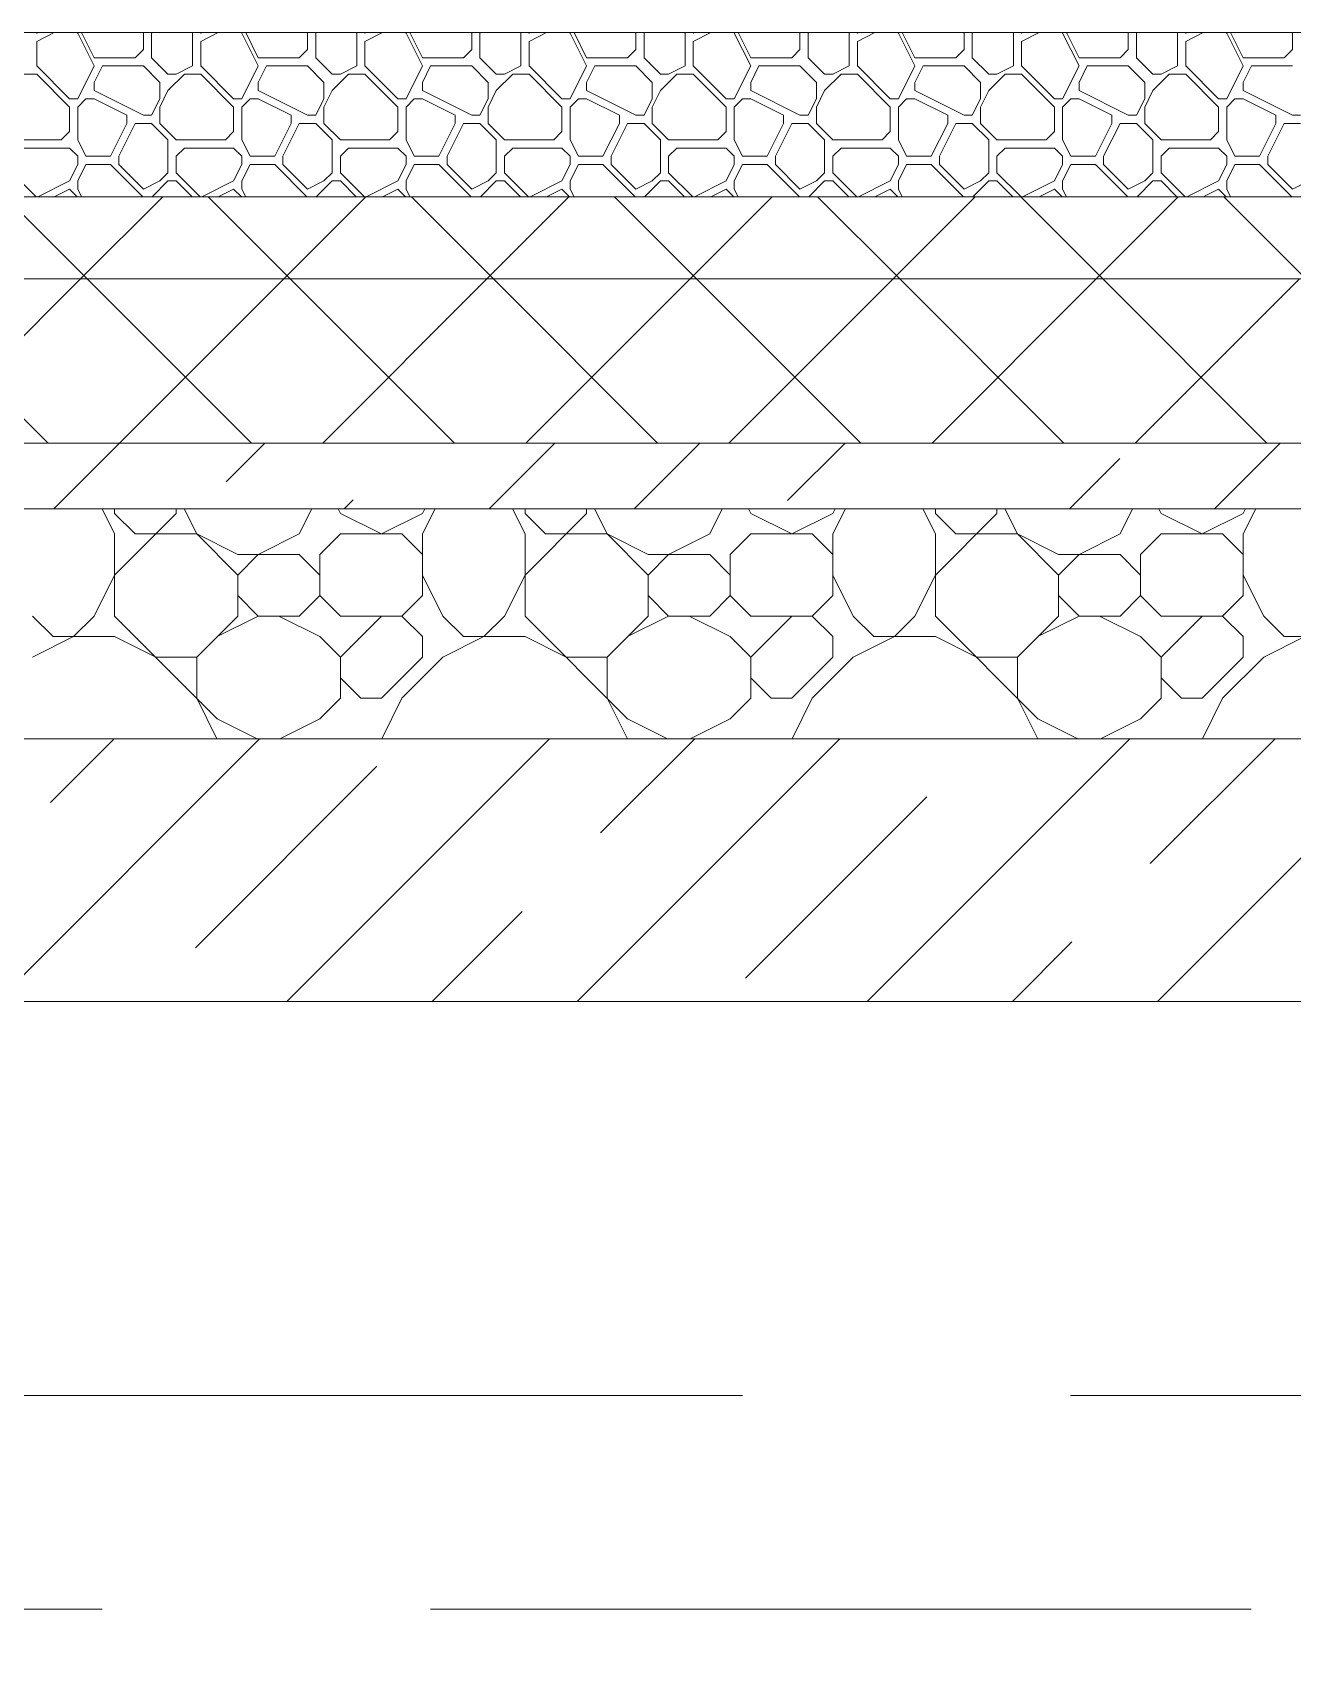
# Model space of a CAD drawing. Header units: millimetres. Extents: x 53645 to 137188, y 78097 to 135533.
# Drawn here: x 79144 to 79912, y 105797 to 106790 of the extents above; entities that cross this region are included whole.
import ezdxf

# ---------------------------------------------------------------- set-up
doc = ezdxf.new("R2010")
doc.units = ezdxf.units.MM
doc.linetypes.add('GOST2.303 4', pattern=[7, 5, -2, 0])
doc.layers.add('hatch', color=7, linetype='Continuous', lineweight=5)
doc.layers.add('Wall2', color=5, linetype='Continuous', lineweight=5)

msp = doc.modelspace()

# ---------------------------------------------------------------- linework, layer by layer
at = {"layer": 'hatch', "color": 251, "ltscale": 100}
for points in [[(79146.98, 106789.62), (79146.66, 106789.95)], [(79146.98, 106784.62), (79157.64, 106789.95)], [(79146.98, 106789.62), (79147.64, 106789.95)], [(79146.98, 106769.62), (79146.98, 106784.62)], [(79171.98, 106789.62), (79171.66, 106789.95)], [(79181.98, 106769.62), (79171.98, 106789.62)], [(79181.98, 106774.62), (79174.32, 106789.95)], [(79211.98, 106789.62), (79211.66, 106789.95)], [(79211.98, 106779.62), (79211.98, 106789.62)], [(79216.98, 106789.62), (79217.31, 106789.95)], [(79216.98, 106774.62), (79216.98, 106789.62)], [(79241.98, 106789.62), (79241.66, 106789.95)], [(79241.98, 106769.62), (79241.98, 106789.62)], [(79246.98, 106789.62), (79246.66, 106789.95)], [(79246.98, 106784.62), (79257.64, 106789.95)], [(79246.98, 106789.62), (79247.64, 106789.95)], [(79246.98, 106769.62), (79246.98, 106784.62)], [(79271.98, 106789.62), (79271.66, 106789.95)], [(79281.98, 106769.62), (79271.98, 106789.62)], [(79281.98, 106774.62), (79274.32, 106789.95)], [(79311.98, 106789.62), (79311.66, 106789.95)], [(79311.98, 106779.62), (79311.98, 106789.62)], [(79316.98, 106789.62), (79317.31, 106789.95)], [(79316.98, 106774.62), (79316.98, 106789.62)], [(79341.98, 106789.62), (79341.66, 106789.95)], [(79341.98, 106769.62), (79341.98, 106789.62)], [(79346.98, 106789.62), (79346.66, 106789.95)], [(79346.98, 106784.62), (79357.64, 106789.95)], [(79346.98, 106789.62), (79347.64, 106789.95)], [(79346.98, 106769.62), (79346.98, 106784.62)], [(79371.98, 106789.62), (79371.66, 106789.95)], [(79381.98, 106769.62), (79371.98, 106789.62)], [(79381.98, 106774.62), (79374.32, 106789.95)], [(79411.98, 106789.62), (79411.66, 106789.95)], [(79411.98, 106779.62), (79411.98, 106789.62)], [(79416.98, 106789.62), (79417.31, 106789.95)], [(79416.98, 106774.62), (79416.98, 106789.62)], [(79441.98, 106789.62), (79441.66, 106789.95)], [(79441.98, 106769.62), (79441.98, 106789.62)], [(79446.98, 106789.62), (79446.66, 106789.95)], [(79446.98, 106784.62), (79457.64, 106789.95)], [(79446.98, 106789.62), (79447.64, 106789.95)], [(79446.98, 106769.62), (79446.98, 106784.62)], [(79471.98, 106789.62), (79471.66, 106789.95)], [(79481.98, 106769.62), (79471.98, 106789.62)], [(79481.98, 106774.62), (79474.32, 106789.95)], [(79511.98, 106789.62), (79511.66, 106789.95)], [(79511.98, 106779.62), (79511.98, 106789.62)], [(79516.98, 106789.62), (79517.31, 106789.95)], [(79516.98, 106774.62), (79516.98, 106789.62)], [(79541.98, 106789.62), (79541.66, 106789.95)], [(79541.98, 106769.62), (79541.98, 106789.62)], [(79546.98, 106789.62), (79546.66, 106789.95)], [(79546.98, 106784.62), (79557.64, 106789.95)], [(79546.98, 106789.62), (79547.64, 106789.95)], [(79546.98, 106769.62), (79546.98, 106784.62)], [(79571.98, 106789.62), (79571.66, 106789.95)], [(79581.98, 106769.62), (79571.98, 106789.62)], [(79581.98, 106774.62), (79574.32, 106789.95)], [(79611.98, 106789.62), (79611.66, 106789.95)], [(79611.98, 106779.62), (79611.98, 106789.62)], [(79616.98, 106789.62), (79617.31, 106789.95)], [(79616.98, 106774.62), (79616.98, 106789.62)], [(79641.98, 106789.62), (79641.66, 106789.95)], [(79641.98, 106769.62), (79641.98, 106789.62)], [(79646.98, 106789.62), (79646.66, 106789.95)], [(79646.98, 106784.62), (79657.64, 106789.95)], [(79646.98, 106789.62), (79647.64, 106789.95)], [(79646.98, 106769.62), (79646.98, 106784.62)], [(79671.98, 106789.62), (79671.66, 106789.95)], [(79681.98, 106769.62), (79671.98, 106789.62)], [(79681.98, 106774.62), (79674.32, 106789.95)], [(79711.98, 106789.62), (79711.66, 106789.95)], [(79711.98, 106779.62), (79711.98, 106789.62)], [(79716.98, 106789.62), (79717.31, 106789.95)], [(79716.98, 106774.62), (79716.98, 106789.62)], [(79741.98, 106789.62), (79741.66, 106789.95)], [(79741.98, 106769.62), (79741.98, 106789.62)], [(79746.98, 106789.62), (79746.66, 106789.95)], [(79746.98, 106784.62), (79757.64, 106789.95)], [(79746.98, 106789.62), (79747.64, 106789.95)], [(79746.98, 106769.62), (79746.98, 106784.62)], [(79771.98, 106789.62), (79771.66, 106789.95)], [(79781.98, 106769.62), (79771.98, 106789.62)], [(79781.98, 106774.62), (79774.32, 106789.95)], [(79811.98, 106789.62), (79811.66, 106789.95)], [(79811.98, 106779.62), (79811.98, 106789.62)], [(79816.98, 106789.62), (79817.31, 106789.95)], [(79816.98, 106774.62), (79816.98, 106789.62)], [(79841.98, 106789.62), (79841.66, 106789.95)], [(79841.98, 106769.62), (79841.98, 106789.62)], [(79846.98, 106789.62), (79846.66, 106789.95)], [(79846.98, 106784.62), (79857.64, 106789.95)], [(79846.98, 106789.62), (79847.64, 106789.95)], [(79846.98, 106769.62), (79846.98, 106784.62)], [(79871.98, 106789.62), (79871.66, 106789.95)], [(79881.98, 106769.62), (79871.98, 106789.62)], [(79881.98, 106774.62), (79874.32, 106789.95)], [(79911.98, 106789.62), (79911.66, 106789.95)], [(79911.98, 106779.62), (79911.98, 106789.62)], [(79181.98, 106774.62), (79206.98, 106774.62)], [(79206.98, 106774.62), (79211.98, 106779.62)], [(79226.98, 106764.62), (79216.98, 106774.62)], [(79281.98, 106774.62), (79306.98, 106774.62)], [(79306.98, 106774.62), (79311.98, 106779.62)], [(79326.98, 106764.62), (79316.98, 106774.62)], [(79381.98, 106774.62), (79406.98, 106774.62)], [(79406.98, 106774.62), (79411.98, 106779.62)], [(79426.98, 106764.62), (79416.98, 106774.62)], [(79481.98, 106774.62), (79506.98, 106774.62)], [(79506.98, 106774.62), (79511.98, 106779.62)], [(79526.98, 106764.62), (79516.98, 106774.62)], [(79581.98, 106774.62), (79606.98, 106774.62)], [(79606.98, 106774.62), (79611.98, 106779.62)], [(79626.98, 106764.62), (79616.98, 106774.62)], [(79681.98, 106774.62), (79706.98, 106774.62)], [(79706.98, 106774.62), (79711.98, 106779.62)], [(79726.98, 106764.62), (79716.98, 106774.62)], [(79781.98, 106774.62), (79806.98, 106774.62)], [(79806.98, 106774.62), (79811.98, 106779.62)], [(79826.98, 106764.62), (79816.98, 106774.62)], [(79881.98, 106774.62), (79906.98, 106774.62)], [(79906.98, 106774.62), (79911.98, 106779.62)], [(79136.98, 106764.62), (79146.98, 106764.62)], [(79166.98, 106749.62), (79146.98, 106769.62)], [(79166.98, 106744.62), (79146.98, 106764.62)], [(79171.98, 106749.62), (79181.98, 106769.62)], [(79181.98, 106759.62), (79186.98, 106769.62)], [(79186.98, 106769.62), (79211.98, 106769.62)], [(79221.98, 106759.62), (79211.98, 106769.62)], [(79226.98, 106764.62), (79231.98, 106764.62)], [(79226.98, 106754.62), (79236.98, 106764.62)], [(79231.98, 106764.62), (79241.98, 106769.62)], [(79236.98, 106764.62), (79246.98, 106764.62)], [(79266.98, 106749.62), (79246.98, 106769.62)], [(79266.98, 106744.62), (79246.98, 106764.62)], [(79271.98, 106749.62), (79281.98, 106769.62)], [(79281.98, 106759.62), (79286.98, 106769.62)], [(79286.98, 106769.62), (79311.98, 106769.62)], [(79321.98, 106759.62), (79311.98, 106769.62)], [(79326.98, 106764.62), (79331.98, 106764.62)], [(79326.98, 106754.62), (79336.98, 106764.62)], [(79331.98, 106764.62), (79341.98, 106769.62)], [(79336.98, 106764.62), (79346.98, 106764.62)], [(79366.98, 106749.62), (79346.98, 106769.62)], [(79366.98, 106744.62), (79346.98, 106764.62)], [(79371.98, 106749.62), (79381.98, 106769.62)], [(79381.98, 106759.62), (79386.98, 106769.62)], [(79386.98, 106769.62), (79411.98, 106769.62)], [(79421.98, 106759.62), (79411.98, 106769.62)], [(79426.98, 106764.62), (79431.98, 106764.62)], [(79426.98, 106754.62), (79436.98, 106764.62)], [(79431.98, 106764.62), (79441.98, 106769.62)], [(79436.98, 106764.62), (79446.98, 106764.62)], [(79466.98, 106749.62), (79446.98, 106769.62)], [(79466.98, 106744.62), (79446.98, 106764.62)], [(79471.98, 106749.62), (79481.98, 106769.62)], [(79481.98, 106759.62), (79486.98, 106769.62)], [(79486.98, 106769.62), (79511.98, 106769.62)], [(79521.98, 106759.62), (79511.98, 106769.62)], [(79526.98, 106764.62), (79531.98, 106764.62)], [(79526.98, 106754.62), (79536.98, 106764.62)], [(79531.98, 106764.62), (79541.98, 106769.62)], [(79536.98, 106764.62), (79546.98, 106764.62)], [(79566.98, 106749.62), (79546.98, 106769.62)], [(79566.98, 106744.62), (79546.98, 106764.62)], [(79571.98, 106749.62), (79581.98, 106769.62)], [(79581.98, 106759.62), (79586.98, 106769.62)], [(79586.98, 106769.62), (79611.98, 106769.62)], [(79621.98, 106759.62), (79611.98, 106769.62)], [(79626.98, 106764.62), (79631.98, 106764.62)], [(79626.98, 106754.62), (79636.98, 106764.62)], [(79631.98, 106764.62), (79641.98, 106769.62)], [(79636.98, 106764.62), (79646.98, 106764.62)], [(79666.98, 106749.62), (79646.98, 106769.62)], [(79666.98, 106744.62), (79646.98, 106764.62)], [(79671.98, 106749.62), (79681.98, 106769.62)], [(79681.98, 106759.62), (79686.98, 106769.62)], [(79686.98, 106769.62), (79711.98, 106769.62)], [(79721.98, 106759.62), (79711.98, 106769.62)], [(79726.98, 106764.62), (79731.98, 106764.62)], [(79726.98, 106754.62), (79736.98, 106764.62)], [(79731.98, 106764.62), (79741.98, 106769.62)], [(79736.98, 106764.62), (79746.98, 106764.62)], [(79766.98, 106749.62), (79746.98, 106769.62)], [(79766.98, 106744.62), (79746.98, 106764.62)], [(79771.98, 106749.62), (79781.98, 106769.62)], [(79781.98, 106759.62), (79786.98, 106769.62)], [(79786.98, 106769.62), (79811.98, 106769.62)], [(79821.98, 106759.62), (79811.98, 106769.62)], [(79826.98, 106764.62), (79831.98, 106764.62)], [(79826.98, 106754.62), (79836.98, 106764.62)], [(79831.98, 106764.62), (79841.98, 106769.62)], [(79836.98, 106764.62), (79846.98, 106764.62)], [(79866.98, 106749.62), (79846.98, 106769.62)], [(79866.98, 106744.62), (79846.98, 106764.62)], [(79871.98, 106749.62), (79881.98, 106769.62)], [(79881.98, 106759.62), (79886.98, 106769.62)], [(79886.98, 106769.62), (79911.98, 106769.62)], [(79181.98, 106754.62), (79181.98, 106759.62)], [(79211.98, 106739.62), (79181.98, 106754.62)], [(79221.98, 106749.62), (79221.98, 106759.62)], [(79221.98, 106744.62), (79226.98, 106754.62)], [(79281.98, 106754.62), (79281.98, 106759.62)], [(79311.98, 106739.62), (79281.98, 106754.62)], [(79321.98, 106749.62), (79321.98, 106759.62)], [(79321.98, 106744.62), (79326.98, 106754.62)], [(79381.98, 106754.62), (79381.98, 106759.62)], [(79411.98, 106739.62), (79381.98, 106754.62)], [(79421.98, 106749.62), (79421.98, 106759.62)], [(79421.98, 106744.62), (79426.98, 106754.62)], [(79481.98, 106754.62), (79481.98, 106759.62)], [(79511.98, 106739.62), (79481.98, 106754.62)], [(79521.98, 106749.62), (79521.98, 106759.62)], [(79521.98, 106744.62), (79526.98, 106754.62)], [(79581.98, 106754.62), (79581.98, 106759.62)], [(79611.98, 106739.62), (79581.98, 106754.62)], [(79621.98, 106749.62), (79621.98, 106759.62)], [(79621.98, 106744.62), (79626.98, 106754.62)], [(79681.98, 106754.62), (79681.98, 106759.62)], [(79711.98, 106739.62), (79681.98, 106754.62)], [(79721.98, 106749.62), (79721.98, 106759.62)], [(79721.98, 106744.62), (79726.98, 106754.62)], [(79781.98, 106754.62), (79781.98, 106759.62)], [(79811.98, 106739.62), (79781.98, 106754.62)], [(79821.98, 106749.62), (79821.98, 106759.62)], [(79821.98, 106744.62), (79826.98, 106754.62)], [(79881.98, 106754.62), (79881.98, 106759.62)], [(79911.98, 106739.62), (79881.98, 106754.62)], [(79166.98, 106749.62), (79171.98, 106749.62)], [(79166.98, 106729.62), (79166.98, 106744.62)], [(79171.98, 106744.62), (79176.98, 106749.62)], [(79171.98, 106724.62), (79171.98, 106744.62)], [(79176.98, 106749.62), (79181.98, 106749.62)], [(79201.98, 106739.62), (79181.98, 106749.62)], [(79216.98, 106739.62), (79221.98, 106749.62)], [(79216.98, 106739.62), (79221.98, 106749.62)], [(79221.98, 106734.62), (79221.98, 106744.62)], [(79266.98, 106749.62), (79271.98, 106749.62)], [(79266.98, 106729.62), (79266.98, 106744.62)], [(79271.98, 106744.62), (79276.98, 106749.62)], [(79271.98, 106724.62), (79271.98, 106744.62)], [(79276.98, 106749.62), (79281.98, 106749.62)], [(79301.98, 106739.62), (79281.98, 106749.62)], [(79316.98, 106739.62), (79321.98, 106749.62)], [(79316.98, 106739.62), (79321.98, 106749.62)], [(79321.98, 106734.62), (79321.98, 106744.62)], [(79366.98, 106749.62), (79371.98, 106749.62)], [(79366.98, 106729.62), (79366.98, 106744.62)], [(79371.98, 106744.62), (79376.98, 106749.62)], [(79371.98, 106724.62), (79371.98, 106744.62)], [(79376.98, 106749.62), (79381.98, 106749.62)], [(79401.98, 106739.62), (79381.98, 106749.62)], [(79416.98, 106739.62), (79421.98, 106749.62)], [(79416.98, 106739.62), (79421.98, 106749.62)], [(79421.98, 106734.62), (79421.98, 106744.62)], [(79466.98, 106749.62), (79471.98, 106749.62)], [(79466.98, 106729.62), (79466.98, 106744.62)], [(79471.98, 106744.62), (79476.98, 106749.62)], [(79471.98, 106724.62), (79471.98, 106744.62)], [(79476.98, 106749.62), (79481.98, 106749.62)], [(79501.98, 106739.62), (79481.98, 106749.62)], [(79516.98, 106739.62), (79521.98, 106749.62)], [(79516.98, 106739.62), (79521.98, 106749.62)], [(79521.98, 106734.62), (79521.98, 106744.62)], [(79566.98, 106749.62), (79571.98, 106749.62)], [(79566.98, 106729.62), (79566.98, 106744.62)], [(79571.98, 106744.62), (79576.98, 106749.62)], [(79571.98, 106724.62), (79571.98, 106744.62)], [(79576.98, 106749.62), (79581.98, 106749.62)], [(79601.98, 106739.62), (79581.98, 106749.62)], [(79616.98, 106739.62), (79621.98, 106749.62)], [(79616.98, 106739.62), (79621.98, 106749.62)], [(79621.98, 106734.62), (79621.98, 106744.62)], [(79666.98, 106749.62), (79671.98, 106749.62)], [(79666.98, 106729.62), (79666.98, 106744.62)], [(79671.98, 106744.62), (79676.98, 106749.62)], [(79671.98, 106724.62), (79671.98, 106744.62)], [(79676.98, 106749.62), (79681.98, 106749.62)], [(79701.98, 106739.62), (79681.98, 106749.62)], [(79716.98, 106739.62), (79721.98, 106749.62)], [(79716.98, 106739.62), (79721.98, 106749.62)], [(79721.98, 106734.62), (79721.98, 106744.62)], [(79766.98, 106749.62), (79771.98, 106749.62)], [(79766.98, 106729.62), (79766.98, 106744.62)], [(79771.98, 106744.62), (79776.98, 106749.62)], [(79771.98, 106724.62), (79771.98, 106744.62)], [(79776.98, 106749.62), (79781.98, 106749.62)], [(79801.98, 106739.62), (79781.98, 106749.62)], [(79816.98, 106739.62), (79821.98, 106749.62)], [(79816.98, 106739.62), (79821.98, 106749.62)], [(79821.98, 106734.62), (79821.98, 106744.62)], [(79866.98, 106749.62), (79871.98, 106749.62)], [(79866.98, 106729.62), (79866.98, 106744.62)], [(79871.98, 106744.62), (79876.98, 106749.62)], [(79871.98, 106724.62), (79871.98, 106744.62)], [(79876.98, 106749.62), (79881.98, 106749.62)], [(79901.98, 106739.62), (79881.98, 106749.62)], [(79191.98, 106714.62), (79201.98, 106734.62)], [(79196.98, 106714.62), (79206.98, 106734.62)], [(79201.98, 106734.62), (79201.98, 106739.62)], [(79206.98, 106734.62), (79216.98, 106734.62)], [(79211.98, 106739.62), (79216.98, 106739.62)], [(79226.98, 106724.62), (79216.98, 106734.62)], [(79231.98, 106724.62), (79221.98, 106734.62)], [(79291.98, 106714.62), (79301.98, 106734.62)], [(79296.98, 106714.62), (79306.98, 106734.62)], [(79301.98, 106734.62), (79301.98, 106739.62)], [(79306.98, 106734.62), (79316.98, 106734.62)], [(79311.98, 106739.62), (79316.98, 106739.62)], [(79326.98, 106724.62), (79316.98, 106734.62)], [(79331.98, 106724.62), (79321.98, 106734.62)], [(79391.98, 106714.62), (79401.98, 106734.62)], [(79396.98, 106714.62), (79406.98, 106734.62)], [(79401.98, 106734.62), (79401.98, 106739.62)], [(79406.98, 106734.62), (79416.98, 106734.62)], [(79411.98, 106739.62), (79416.98, 106739.62)], [(79426.98, 106724.62), (79416.98, 106734.62)], [(79431.98, 106724.62), (79421.98, 106734.62)], [(79491.98, 106714.62), (79501.98, 106734.62)], [(79496.98, 106714.62), (79506.98, 106734.62)], [(79501.98, 106734.62), (79501.98, 106739.62)], [(79506.98, 106734.62), (79516.98, 106734.62)], [(79511.98, 106739.62), (79516.98, 106739.62)], [(79526.98, 106724.62), (79516.98, 106734.62)], [(79531.98, 106724.62), (79521.98, 106734.62)], [(79591.98, 106714.62), (79601.98, 106734.62)], [(79596.98, 106714.62), (79606.98, 106734.62)], [(79601.98, 106734.62), (79601.98, 106739.62)], [(79606.98, 106734.62), (79616.98, 106734.62)], [(79611.98, 106739.62), (79616.98, 106739.62)], [(79626.98, 106724.62), (79616.98, 106734.62)], [(79631.98, 106724.62), (79621.98, 106734.62)], [(79691.98, 106714.62), (79701.98, 106734.62)], [(79696.98, 106714.62), (79706.98, 106734.62)], [(79701.98, 106734.62), (79701.98, 106739.62)], [(79706.98, 106734.62), (79716.98, 106734.62)], [(79711.98, 106739.62), (79716.98, 106739.62)], [(79726.98, 106724.62), (79716.98, 106734.62)], [(79731.98, 106724.62), (79721.98, 106734.62)], [(79791.98, 106714.62), (79801.98, 106734.62)], [(79796.98, 106714.62), (79806.98, 106734.62)], [(79801.98, 106734.62), (79801.98, 106739.62)], [(79806.98, 106734.62), (79816.98, 106734.62)], [(79811.98, 106739.62), (79816.98, 106739.62)], [(79826.98, 106724.62), (79816.98, 106734.62)], [(79831.98, 106724.62), (79821.98, 106734.62)], [(79891.98, 106714.62), (79901.98, 106734.62)], [(79896.98, 106714.62), (79906.98, 106734.62)], [(79901.98, 106734.62), (79901.98, 106739.62)], [(79906.98, 106734.62), (79916.98, 106734.62)], [(79911.98, 106739.62), (79916.98, 106739.62)], [(79131.98, 106724.62), (79161.98, 106724.62)], [(79161.98, 106724.62), (79166.98, 106729.62)], [(79176.98, 106714.62), (79171.98, 106724.62)], [(79226.98, 106704.62), (79226.98, 106724.62)], [(79231.98, 106724.62), (79261.98, 106724.62)], [(79261.98, 106724.62), (79266.98, 106729.62)], [(79276.98, 106714.62), (79271.98, 106724.62)], [(79326.98, 106704.62), (79326.98, 106724.62)], [(79331.98, 106724.62), (79361.98, 106724.62)], [(79361.98, 106724.62), (79366.98, 106729.62)], [(79376.98, 106714.62), (79371.98, 106724.62)], [(79426.98, 106704.62), (79426.98, 106724.62)], [(79431.98, 106724.62), (79461.98, 106724.62)], [(79461.98, 106724.62), (79466.98, 106729.62)], [(79476.98, 106714.62), (79471.98, 106724.62)], [(79526.98, 106704.62), (79526.98, 106724.62)], [(79531.98, 106724.62), (79561.98, 106724.62)], [(79561.98, 106724.62), (79566.98, 106729.62)], [(79576.98, 106714.62), (79571.98, 106724.62)], [(79626.98, 106704.62), (79626.98, 106724.62)], [(79631.98, 106724.62), (79661.98, 106724.62)], [(79661.98, 106724.62), (79666.98, 106729.62)], [(79676.98, 106714.62), (79671.98, 106724.62)], [(79726.98, 106704.62), (79726.98, 106724.62)], [(79731.98, 106724.62), (79761.98, 106724.62)], [(79761.98, 106724.62), (79766.98, 106729.62)], [(79776.98, 106714.62), (79771.98, 106724.62)], [(79826.98, 106704.62), (79826.98, 106724.62)], [(79831.98, 106724.62), (79861.98, 106724.62)], [(79861.98, 106724.62), (79866.98, 106729.62)], [(79876.98, 106714.62), (79871.98, 106724.62)], [(79136.98, 106719.62), (79166.98, 106719.62)], [(79171.98, 106714.62), (79166.98, 106719.62)], [(79171.98, 106709.62), (79171.98, 106714.62)], [(79176.98, 106714.62), (79191.98, 106714.62)], [(79196.98, 106709.62), (79196.98, 106714.62)], [(79231.98, 106714.62), (79236.98, 106719.62)], [(79231.98, 106704.62), (79231.98, 106714.62)], [(79236.98, 106719.62), (79266.98, 106719.62)], [(79271.98, 106714.62), (79266.98, 106719.62)], [(79271.98, 106709.62), (79271.98, 106714.62)], [(79276.98, 106714.62), (79291.98, 106714.62)], [(79296.98, 106709.62), (79296.98, 106714.62)], [(79331.98, 106714.62), (79336.98, 106719.62)], [(79331.98, 106704.62), (79331.98, 106714.62)], [(79336.98, 106719.62), (79366.98, 106719.62)], [(79371.98, 106714.62), (79366.98, 106719.62)], [(79371.98, 106709.62), (79371.98, 106714.62)], [(79376.98, 106714.62), (79391.98, 106714.62)], [(79396.98, 106709.62), (79396.98, 106714.62)], [(79431.98, 106714.62), (79436.98, 106719.62)], [(79431.98, 106704.62), (79431.98, 106714.62)], [(79436.98, 106719.62), (79466.98, 106719.62)], [(79471.98, 106714.62), (79466.98, 106719.62)], [(79471.98, 106709.62), (79471.98, 106714.62)], [(79476.98, 106714.62), (79491.98, 106714.62)], [(79496.98, 106709.62), (79496.98, 106714.62)], [(79531.98, 106714.62), (79536.98, 106719.62)], [(79531.98, 106704.62), (79531.98, 106714.62)], [(79536.98, 106719.62), (79566.98, 106719.62)], [(79571.98, 106714.62), (79566.98, 106719.62)], [(79571.98, 106709.62), (79571.98, 106714.62)], [(79576.98, 106714.62), (79591.98, 106714.62)], [(79596.98, 106709.62), (79596.98, 106714.62)], [(79631.98, 106714.62), (79636.98, 106719.62)], [(79631.98, 106704.62), (79631.98, 106714.62)], [(79636.98, 106719.62), (79666.98, 106719.62)], [(79671.98, 106714.62), (79666.98, 106719.62)], [(79671.98, 106709.62), (79671.98, 106714.62)], [(79676.98, 106714.62), (79691.98, 106714.62)], [(79696.98, 106709.62), (79696.98, 106714.62)], [(79731.98, 106714.62), (79736.98, 106719.62)], [(79731.98, 106704.62), (79731.98, 106714.62)], [(79736.98, 106719.62), (79766.98, 106719.62)], [(79771.98, 106714.62), (79766.98, 106719.62)], [(79771.98, 106709.62), (79771.98, 106714.62)], [(79776.98, 106714.62), (79791.98, 106714.62)], [(79796.98, 106709.62), (79796.98, 106714.62)], [(79831.98, 106714.62), (79836.98, 106719.62)], [(79831.98, 106704.62), (79831.98, 106714.62)], [(79836.98, 106719.62), (79866.98, 106719.62)], [(79871.98, 106714.62), (79866.98, 106719.62)], [(79871.98, 106709.62), (79871.98, 106714.62)], [(79876.98, 106714.62), (79891.98, 106714.62)], [(79896.98, 106709.62), (79896.98, 106714.62)], [(79146.66, 106689.95), (79131.98, 106704.62)], [(79166.98, 106699.62), (79171.98, 106709.62)], [(79171.98, 106699.62), (79176.98, 106709.62)], [(79176.98, 106709.62), (79191.98, 106709.62)], [(79211.66, 106689.95), (79191.98, 106709.62)], [(79211.98, 106694.62), (79196.98, 106709.62)], [(79221.98, 106699.62), (79226.98, 106704.62)], [(79246.66, 106689.95), (79231.98, 106704.62)], [(79266.98, 106699.62), (79271.98, 106709.62)], [(79271.98, 106699.62), (79276.98, 106709.62)], [(79276.98, 106709.62), (79291.98, 106709.62)], [(79311.66, 106689.95), (79291.98, 106709.62)], [(79311.98, 106694.62), (79296.98, 106709.62)], [(79321.98, 106699.62), (79326.98, 106704.62)], [(79346.66, 106689.95), (79331.98, 106704.62)], [(79366.98, 106699.62), (79371.98, 106709.62)], [(79371.98, 106699.62), (79376.98, 106709.62)], [(79376.98, 106709.62), (79391.98, 106709.62)], [(79411.66, 106689.95), (79391.98, 106709.62)], [(79411.98, 106694.62), (79396.98, 106709.62)], [(79421.98, 106699.62), (79426.98, 106704.62)], [(79446.66, 106689.95), (79431.98, 106704.62)], [(79466.98, 106699.62), (79471.98, 106709.62)], [(79471.98, 106699.62), (79476.98, 106709.62)], [(79476.98, 106709.62), (79491.98, 106709.62)], [(79511.66, 106689.95), (79491.98, 106709.62)], [(79511.98, 106694.62), (79496.98, 106709.62)], [(79521.98, 106699.62), (79526.98, 106704.62)], [(79546.66, 106689.95), (79531.98, 106704.62)], [(79566.98, 106699.62), (79571.98, 106709.62)], [(79571.98, 106699.62), (79576.98, 106709.62)], [(79576.98, 106709.62), (79591.98, 106709.62)], [(79611.66, 106689.95), (79591.98, 106709.62)], [(79611.98, 106694.62), (79596.98, 106709.62)], [(79621.98, 106699.62), (79626.98, 106704.62)], [(79646.66, 106689.95), (79631.98, 106704.62)], [(79666.98, 106699.62), (79671.98, 106709.62)], [(79671.98, 106699.62), (79676.98, 106709.62)], [(79676.98, 106709.62), (79691.98, 106709.62)], [(79711.66, 106689.95), (79691.98, 106709.62)], [(79711.98, 106694.62), (79696.98, 106709.62)], [(79721.98, 106699.62), (79726.98, 106704.62)], [(79746.66, 106689.95), (79731.98, 106704.62)], [(79766.98, 106699.62), (79771.98, 106709.62)], [(79771.98, 106699.62), (79776.98, 106709.62)], [(79776.98, 106709.62), (79791.98, 106709.62)], [(79811.66, 106689.95), (79791.98, 106709.62)], [(79811.98, 106694.62), (79796.98, 106709.62)], [(79821.98, 106699.62), (79826.98, 106704.62)], [(79846.66, 106689.95), (79831.98, 106704.62)], [(79866.98, 106699.62), (79871.98, 106709.62)], [(79871.98, 106699.62), (79876.98, 106709.62)], [(79876.98, 106709.62), (79891.98, 106709.62)], [(79911.66, 106689.95), (79891.98, 106709.62)], [(79911.98, 106694.62), (79896.98, 106709.62)], [(79147.64, 106689.95), (79166.98, 106699.62)], [(79157.64, 106689.95), (79166.98, 106694.62)], [(79171.66, 106689.95), (79166.98, 106694.62)], [(79171.98, 106694.62), (79171.98, 106699.62)], [(79174.32, 106689.95), (79171.98, 106694.62)], [(79211.98, 106694.62), (79221.98, 106699.62)], [(79217.31, 106689.95), (79226.98, 106699.62)], [(79226.98, 106699.62), (79231.98, 106699.62)], [(79241.66, 106689.95), (79231.98, 106699.62)], [(79247.64, 106689.95), (79266.98, 106699.62)], [(79257.64, 106689.95), (79266.98, 106694.62)], [(79271.66, 106689.95), (79266.98, 106694.62)], [(79271.98, 106694.62), (79271.98, 106699.62)], [(79274.32, 106689.95), (79271.98, 106694.62)], [(79311.98, 106694.62), (79321.98, 106699.62)], [(79317.31, 106689.95), (79326.98, 106699.62)], [(79326.98, 106699.62), (79331.98, 106699.62)], [(79341.66, 106689.95), (79331.98, 106699.62)], [(79347.64, 106689.95), (79366.98, 106699.62)], [(79357.64, 106689.95), (79366.98, 106694.62)], [(79371.66, 106689.95), (79366.98, 106694.62)], [(79371.98, 106694.62), (79371.98, 106699.62)], [(79374.32, 106689.95), (79371.98, 106694.62)], [(79411.98, 106694.62), (79421.98, 106699.62)], [(79417.31, 106689.95), (79426.98, 106699.62)], [(79426.98, 106699.62), (79431.98, 106699.62)], [(79441.66, 106689.95), (79431.98, 106699.62)], [(79447.64, 106689.95), (79466.98, 106699.62)], [(79457.64, 106689.95), (79466.98, 106694.62)], [(79471.66, 106689.95), (79466.98, 106694.62)], [(79471.98, 106694.62), (79471.98, 106699.62)], [(79474.32, 106689.95), (79471.98, 106694.62)], [(79511.98, 106694.62), (79521.98, 106699.62)], [(79517.31, 106689.95), (79526.98, 106699.62)], [(79526.98, 106699.62), (79531.98, 106699.62)], [(79541.66, 106689.95), (79531.98, 106699.62)], [(79547.64, 106689.95), (79566.98, 106699.62)], [(79557.64, 106689.95), (79566.98, 106694.62)], [(79571.66, 106689.95), (79566.98, 106694.62)], [(79571.98, 106694.62), (79571.98, 106699.62)], [(79574.32, 106689.95), (79571.98, 106694.62)], [(79611.98, 106694.62), (79621.98, 106699.62)], [(79617.31, 106689.95), (79626.98, 106699.62)], [(79626.98, 106699.62), (79631.98, 106699.62)], [(79641.66, 106689.95), (79631.98, 106699.62)], [(79647.64, 106689.95), (79666.98, 106699.62)], [(79657.64, 106689.95), (79666.98, 106694.62)], [(79671.66, 106689.95), (79666.98, 106694.62)], [(79671.98, 106694.62), (79671.98, 106699.62)], [(79674.32, 106689.95), (79671.98, 106694.62)], [(79711.98, 106694.62), (79721.98, 106699.62)], [(79717.31, 106689.95), (79726.98, 106699.62)], [(79726.98, 106699.62), (79731.98, 106699.62)], [(79741.66, 106689.95), (79731.98, 106699.62)], [(79747.64, 106689.95), (79766.98, 106699.62)], [(79757.64, 106689.95), (79766.98, 106694.62)], [(79771.66, 106689.95), (79766.98, 106694.62)], [(79771.98, 106694.62), (79771.98, 106699.62)], [(79774.32, 106689.95), (79771.98, 106694.62)], [(79811.98, 106694.62), (79821.98, 106699.62)], [(79817.31, 106689.95), (79826.98, 106699.62)], [(79826.98, 106699.62), (79831.98, 106699.62)], [(79841.66, 106689.95), (79831.98, 106699.62)], [(79847.64, 106689.95), (79866.98, 106699.62)], [(79857.64, 106689.95), (79866.98, 106694.62)], [(79871.66, 106689.95), (79866.98, 106694.62)], [(79871.98, 106694.62), (79871.98, 106699.62)], [(79874.32, 106689.95), (79871.98, 106694.62)], [(79911.98, 106694.62), (79921.98, 106699.62)], [(81536.87, 106689.95), (75406.87, 106689.95)], [(75406.87, 106689.95), (81536.87, 106689.95)], [(79177.75, 106639.95), (79127.75, 106689.95)], [(79173.76, 106639.95), (79223.76, 106689.95)], [(79301.49, 106639.95), (79251.49, 106689.95)], [(79297.51, 106639.95), (79347.51, 106689.95)], [(79425.24, 106639.95), (79375.24, 106689.95)], [(79421.25, 106639.95), (79471.25, 106689.95)], [(79548.98, 106639.95), (79498.98, 106689.95)], [(79545, 106639.95), (79595, 106689.95)], [(79672.72, 106639.95), (79622.72, 106689.95)], [(79668.74, 106639.95), (79718.74, 106689.95)], [(79796.47, 106639.95), (79746.47, 106689.95)], [(79792.48, 106639.95), (79842.48, 106689.95)], [(79920.21, 106639.95), (79870.21, 106689.95)], [(81536.87, 106639.95), (75406.87, 106639.95)], [(75406.87, 106639.95), (81536.87, 106639.95)], [(79154.01, 106539.95), (79054.01, 106639.95)], [(79073.76, 106539.95), (79173.76, 106639.95)], [(79277.75, 106539.95), (79177.75, 106639.95)], [(79197.51, 106539.95), (79297.51, 106639.95)], [(79401.49, 106539.95), (79301.49, 106639.95)], [(79321.25, 106539.95), (79421.25, 106639.95)], [(79525.24, 106539.95), (79425.24, 106639.95)], [(79445, 106539.95), (79545, 106639.95)], [(79648.98, 106539.95), (79548.98, 106639.95)], [(79568.74, 106539.95), (79668.74, 106639.95)], [(79772.72, 106539.95), (79672.72, 106639.95)], [(79692.48, 106539.95), (79792.48, 106639.95)], [(79896.47, 106539.95), (79796.47, 106639.95)], [(79816.23, 106539.95), (79916.23, 106639.95)], [(81536.87, 106539.95), (75406.87, 106539.95)], [(81536.87, 106539.95), (75406.87, 106539.95)], [(79157.51, 106499.95), (79197.51, 106539.95)], [(79262.38, 106516.43), (79285.9, 106539.95)], [(79422.67, 106499.95), (79462.67, 106539.95)], [(79511.06, 106499.95), (79551.06, 106539.95)], [(79604.44, 106504.94), (79639.45, 106539.95)], [(79864.61, 106499.95), (79904.61, 106539.95)], [(79776.23, 106499.95), (79806.85, 106530.57)], [(79334.28, 106499.95), (79339.72, 106505.38)], [(75406.87, 106499.95), (81536.87, 106499.95)], [(75406.87, 106499.95), (81536.87, 106499.95)], [(79194.48, 106484.62), (79186.82, 106499.95)], [(79194.48, 106497.12), (79194.48, 106499.95)], [(79194.48, 106459.62), (79231.98, 106497.12)], [(79206.98, 106484.62), (79194.48, 106497.12)], [(79231.98, 106497.12), (79231.98, 106499.95)], [(79244.48, 106484.62), (79236.82, 106499.95)], [(79306.98, 106484.62), (79314.65, 106499.95)], [(79331.98, 106497.12), (79330.57, 106499.95)], [(79356.98, 106484.62), (79331.99, 106497.12)], [(79356.98, 106484.62), (79381.98, 106497.12)], [(79381.98, 106484.62), (79389.65, 106499.95)], [(79381.98, 106497.12), (79383.4, 106499.95)], [(79444.48, 106484.62), (79436.82, 106499.95)], [(79444.48, 106497.12), (79444.48, 106499.95)], [(79444.48, 106459.62), (79481.98, 106497.12)], [(79456.98, 106484.62), (79444.48, 106497.12)], [(79481.98, 106497.12), (79481.98, 106499.95)], [(79494.48, 106484.62), (79486.82, 106499.95)], [(79556.98, 106484.62), (79564.65, 106499.95)], [(79581.98, 106497.12), (79580.57, 106499.95)], [(79606.98, 106484.62), (79581.99, 106497.12)], [(79606.98, 106484.62), (79631.98, 106497.12)], [(79631.98, 106484.62), (79639.65, 106499.95)], [(79631.98, 106497.12), (79633.4, 106499.95)], [(79694.48, 106484.62), (79686.82, 106499.95)], [(79694.48, 106497.12), (79694.48, 106499.95)], [(79694.48, 106459.62), (79731.98, 106497.12)], [(79706.98, 106484.62), (79694.48, 106497.12)], [(79731.98, 106497.12), (79731.98, 106499.95)], [(79744.48, 106484.62), (79736.82, 106499.95)], [(79806.98, 106484.62), (79814.65, 106499.95)], [(79831.98, 106497.12), (79830.57, 106499.95)], [(79856.98, 106484.62), (79831.99, 106497.12)], [(79856.98, 106484.62), (79881.98, 106497.12)], [(79881.98, 106484.62), (79889.65, 106499.95)], [(79881.98, 106497.12), (79883.4, 106499.95)], [(79194.48, 106434.62), (79194.48, 106484.62)], [(79206.98, 106484.62), (79244.48, 106484.62)], [(79269.48, 106459.62), (79244.48, 106484.62)], [(79269.48, 106472.12), (79244.49, 106484.62)], [(79281.98, 106472.12), (79306.98, 106484.62)], [(79319.48, 106472.12), (79331.98, 106484.62)], [(79331.98, 106484.62), (79369.48, 106484.62)], [(79381.98, 106472.12), (79369.48, 106484.62)], [(79381.98, 106447.12), (79381.98, 106484.62)], [(79444.48, 106434.62), (79444.48, 106484.62)], [(79456.98, 106484.62), (79494.48, 106484.62)], [(79519.48, 106459.62), (79494.48, 106484.62)], [(79519.48, 106472.12), (79494.49, 106484.62)], [(79531.98, 106472.12), (79556.98, 106484.62)], [(79569.48, 106472.12), (79581.98, 106484.62)], [(79581.98, 106484.62), (79619.48, 106484.62)], [(79631.98, 106472.12), (79619.48, 106484.62)], [(79631.98, 106447.12), (79631.98, 106484.62)], [(79694.48, 106434.62), (79694.48, 106484.62)], [(79706.98, 106484.62), (79744.48, 106484.62)], [(79769.48, 106459.62), (79744.48, 106484.62)], [(79769.48, 106472.12), (79744.49, 106484.62)], [(79781.98, 106472.12), (79806.98, 106484.62)], [(79819.48, 106472.12), (79831.98, 106484.62)], [(79831.98, 106484.62), (79869.48, 106484.62)], [(79881.98, 106472.12), (79869.48, 106484.62)], [(79881.98, 106447.12), (79881.98, 106484.62)], [(79269.48, 106472.12), (79306.98, 106472.12)], [(79269.48, 106459.62), (79281.98, 106472.12)], [(79319.48, 106459.62), (79306.98, 106472.12)], [(79319.48, 106447.12), (79319.48, 106472.12)], [(79519.48, 106472.12), (79556.98, 106472.12)], [(79519.48, 106459.62), (79531.98, 106472.12)], [(79569.48, 106459.62), (79556.98, 106472.12)], [(79569.48, 106447.12), (79569.48, 106472.12)], [(79769.48, 106472.12), (79806.98, 106472.12)], [(79769.48, 106459.62), (79781.98, 106472.12)], [(79819.48, 106459.62), (79806.98, 106472.12)], [(79819.48, 106447.12), (79819.48, 106472.12)], [(79181.98, 106434.62), (79194.48, 106459.62)], [(79269.48, 106434.62), (79269.48, 106459.62)], [(79394.48, 106434.62), (79381.98, 106459.62)], [(79431.98, 106434.62), (79444.48, 106459.62)], [(79519.48, 106434.62), (79519.48, 106459.62)], [(79644.48, 106434.62), (79631.98, 106459.62)], [(79681.98, 106434.62), (79694.48, 106459.62)], [(79769.48, 106434.62), (79769.48, 106459.62)], [(79894.48, 106434.62), (79881.98, 106459.62)], [(79281.98, 106434.62), (79269.48, 106447.12)], [(79306.98, 106434.62), (79319.48, 106447.12)], [(79331.98, 106434.62), (79319.48, 106447.12)], [(79369.48, 106434.62), (79381.98, 106447.12)], [(79531.98, 106434.62), (79519.48, 106447.12)], [(79556.98, 106434.62), (79569.48, 106447.12)], [(79581.98, 106434.62), (79569.48, 106447.12)], [(79619.48, 106434.62), (79631.98, 106447.12)], [(79781.98, 106434.62), (79769.48, 106447.12)], [(79806.98, 106434.62), (79819.48, 106447.12)], [(79831.98, 106434.62), (79819.48, 106447.12)], [(79869.48, 106434.62), (79881.98, 106447.12)], [(79156.98, 106422.12), (79144.48, 106434.62)], [(79169.48, 106422.12), (79181.98, 106434.62)], [(79256.98, 106372.12), (79194.48, 106434.62)], [(79244.48, 106409.62), (79269.48, 106434.62)], [(79256.98, 106422.12), (79281.98, 106434.62)], [(79281.98, 106434.62), (79306.98, 106434.62)], [(79319.48, 106422.12), (79294.49, 106434.62)], [(79331.98, 106434.62), (79369.48, 106434.62)], [(79331.98, 106409.62), (79356.98, 106434.62)], [(79381.98, 106422.12), (79369.48, 106434.62)], [(79406.98, 106422.12), (79394.48, 106434.62)], [(79419.48, 106422.12), (79431.98, 106434.62)], [(79506.98, 106372.12), (79444.48, 106434.62)], [(79494.48, 106409.62), (79519.48, 106434.62)], [(79506.98, 106422.12), (79531.98, 106434.62)], [(79531.98, 106434.62), (79556.98, 106434.62)], [(79569.48, 106422.12), (79544.49, 106434.62)], [(79581.98, 106434.62), (79619.48, 106434.62)], [(79581.98, 106409.62), (79606.98, 106434.62)], [(79631.98, 106422.12), (79619.48, 106434.62)], [(79656.98, 106422.12), (79644.48, 106434.62)], [(79669.48, 106422.12), (79681.98, 106434.62)], [(79756.98, 106372.12), (79694.48, 106434.62)], [(79744.48, 106409.62), (79769.48, 106434.62)], [(79756.98, 106422.12), (79781.98, 106434.62)], [(79781.98, 106434.62), (79806.98, 106434.62)], [(79819.48, 106422.12), (79794.49, 106434.62)], [(79831.98, 106434.62), (79869.48, 106434.62)], [(79831.98, 106409.62), (79856.98, 106434.62)], [(79881.98, 106422.12), (79869.48, 106434.62)], [(79906.98, 106422.12), (79894.48, 106434.62)], [(79144.48, 106409.62), (79169.48, 106422.12)], [(79156.98, 106422.12), (79194.48, 106422.12)], [(79219.48, 106409.62), (79194.49, 106422.12)], [(79331.98, 106409.62), (79319.48, 106422.12)], [(79381.98, 106409.62), (79381.98, 106422.12)], [(79394.48, 106409.62), (79419.48, 106422.12)], [(79406.98, 106422.12), (79444.48, 106422.12)], [(79469.48, 106409.62), (79444.49, 106422.12)], [(79581.98, 106409.62), (79569.48, 106422.12)], [(79631.98, 106409.62), (79631.98, 106422.12)], [(79644.48, 106409.62), (79669.48, 106422.12)], [(79656.98, 106422.12), (79694.48, 106422.12)], [(79719.48, 106409.62), (79694.49, 106422.12)], [(79831.98, 106409.62), (79819.48, 106422.12)], [(79881.98, 106409.62), (79881.98, 106422.12)], [(79894.48, 106409.62), (79919.48, 106422.12)], [(79906.98, 106422.12), (79944.48, 106422.12)], [(79219.48, 106409.62), (79244.48, 106409.62)], [(79244.48, 106384.62), (79244.48, 106409.62)], [(79331.98, 106384.62), (79331.98, 106409.62)], [(79356.98, 106384.62), (79381.98, 106409.62)], [(79369.48, 106384.62), (79394.48, 106409.62)], [(79469.48, 106409.62), (79494.48, 106409.62)], [(79494.48, 106384.62), (79494.48, 106409.62)], [(79581.98, 106384.62), (79581.98, 106409.62)], [(79606.98, 106384.62), (79631.98, 106409.62)], [(79619.48, 106384.62), (79644.48, 106409.62)], [(79719.48, 106409.62), (79744.48, 106409.62)], [(79744.48, 106384.62), (79744.48, 106409.62)], [(79831.98, 106384.62), (79831.98, 106409.62)], [(79856.98, 106384.62), (79881.98, 106409.62)], [(79869.48, 106384.62), (79894.48, 106409.62)], [(79344.48, 106384.62), (79331.98, 106397.12)], [(79594.48, 106384.62), (79581.98, 106397.12)], [(79844.48, 106384.62), (79831.98, 106397.12)], [(79256.82, 106359.95), (79244.48, 106384.62)], [(79319.48, 106372.12), (79331.98, 106384.62)], [(79344.48, 106384.62), (79356.98, 106384.62)], [(79369.48, 106384.62), (79357.15, 106359.95)], [(79506.82, 106359.95), (79494.48, 106384.62)], [(79569.48, 106372.12), (79581.98, 106384.62)], [(79594.48, 106384.62), (79606.98, 106384.62)], [(79619.48, 106384.62), (79607.15, 106359.95)], [(79756.82, 106359.95), (79744.48, 106384.62)], [(79819.48, 106372.12), (79831.98, 106384.62)], [(79844.48, 106384.62), (79856.98, 106384.62)], [(79869.48, 106384.62), (79857.15, 106359.95)], [(79281.33, 106359.95), (79256.99, 106372.12)], [(79295.14, 106359.95), (79319.48, 106372.12)], [(79531.33, 106359.95), (79506.99, 106372.12)], [(79545.14, 106359.95), (79569.48, 106372.12)], [(79781.33, 106359.95), (79756.99, 106372.12)], [(79795.14, 106359.95), (79819.48, 106372.12)], [(81426.87, 106359.95), (75406.87, 106359.95)], [(75496.87, 106359.95), (81426.87, 106359.95)], [(79122.67, 106199.95), (79282.67, 106359.95)], [(79155.43, 106321.09), (79194.28, 106359.95)], [(79299.45, 106199.95), (79459.45, 106359.95)], [(79476.23, 106199.95), (79636.23, 106359.95)], [(79490.42, 106302.53), (79547.84, 106359.95)], [(79653, 106199.95), (79813, 106359.95)], [(79825.41, 106283.97), (79901.39, 106359.95)], [(79829.78, 106199.95), (79989.78, 106359.95)], [(79243.82, 106232.7), (79354.3, 106343.19)], [(79578.81, 106214.14), (79689.29, 106324.63)], [(79387.84, 106199.95), (79442.69, 106254.8)], [(79741.39, 106199.95), (79777.68, 106236.24)]]:
    msp.add_lwpolyline(points, dxfattribs=at)
at = {"layer": 'Wall2', "ltscale": 100}
for points in [[(75406.87, 106789.95), (81536.87, 106789.95)], [(81426.87, 106199.95), (75496.87, 106199.95)]]:
    msp.add_lwpolyline(points, dxfattribs=at)
at = {"layer": 'Wall2', "color": 4, "linetype": 'GOST2.303 4', "lineweight": 0, "ltscale": 100}
msp.add_lwpolyline([(77676.87, 105959.95), (81426.87, 105959.95), (81426.87, 103129.95), (81286.87, 103129.95), (81286.87, 105829.95), (77676.87, 105829.95), (77676.87, 105959.95)], dxfattribs=at)

doc.saveas('drawing.dxf')
